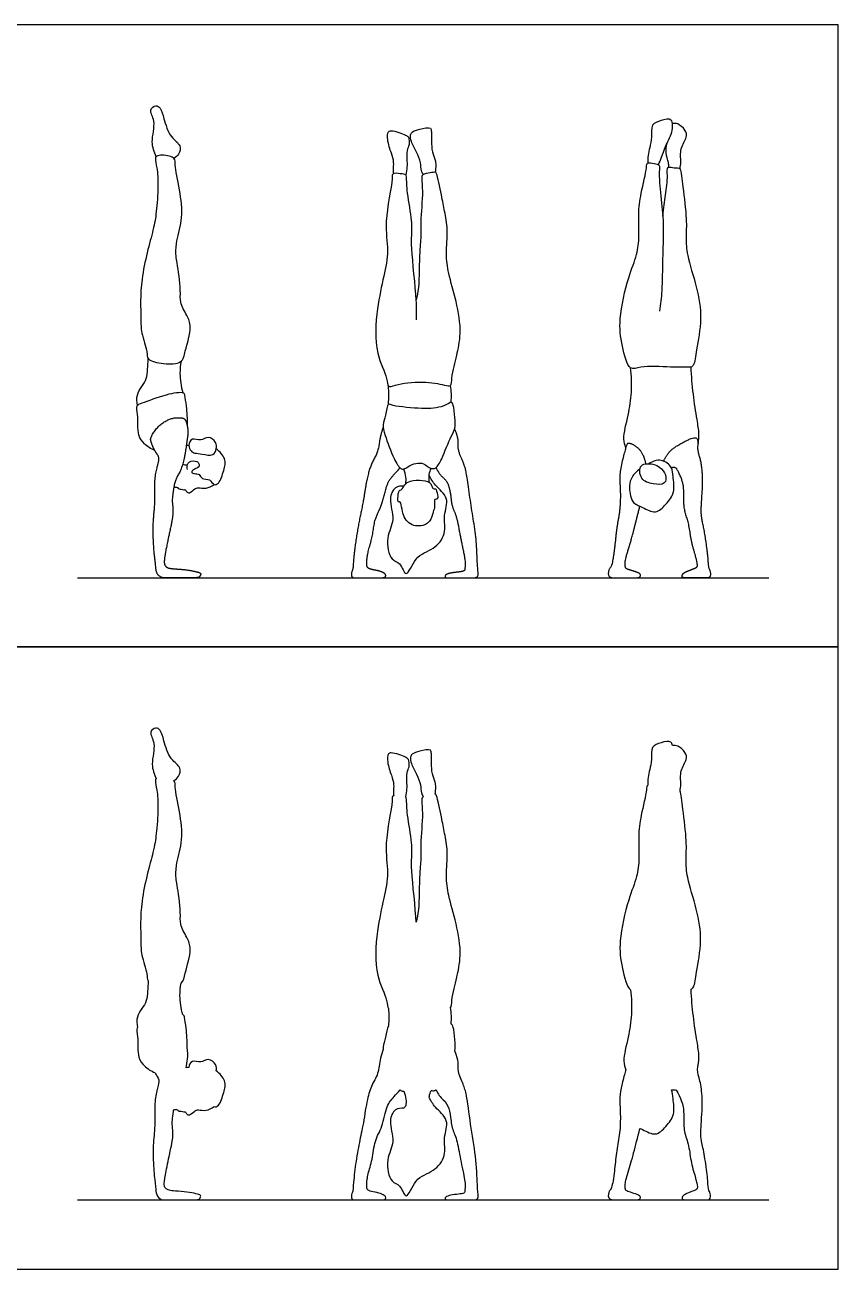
# Model space of a CAD drawing. Header units: millimetres. Extents: x 0.3 to 34.9, y 0.2 to 32.
# Drawn here: x 4.02 to 7.6, y 8.16 to 13.65 of the extents above; entities that cross this region are included whole.
import ezdxf

# ---------------------------------------------------------------- set-up
doc = ezdxf.new("R2010")
doc.units = ezdxf.units.MM
for name, color, linetype, true_color in [('AG-DIAGRAM', 7, 'Continuous', 0xfecc66), ('AG-OUTLINE', 7, 'Continuous', 0x8000ff), ('AG-PEOPLE', 7, 'Continuous', 0x66ccff), ('X-VPRT', 6, 'Continuous', 0xff00ff)]:
    doc.layers.add(name, color=color, linetype=linetype, true_color=true_color)

msp = doc.modelspace()

# ---------------------------------------------------------------- linework, layer by layer
at = {"layer": 'AG-DIAGRAM'}
for points in [[(4.2499, 11.2117), (7.2979, 11.2117)], [(4.2499, 8.4685), (7.2979, 8.4685)]]:
    msp.add_lwpolyline(points, dxfattribs=at)
at = {"layer": 'AG-OUTLINE'}
for points, knots in [([(4.6747, 8.8671), (4.6741, 8.8643), (4.6736, 8.8614), (4.6684, 8.8298), (4.6669, 8.8089), (4.6702, 8.7826), (4.6709, 8.7691), (4.6703, 8.7415), (4.6665, 8.7181), (4.6521, 8.652), (4.6459, 8.6226), (4.6358, 8.5709), (4.6331, 8.5531), (4.6323, 8.5335), (4.6334, 8.5268), (4.6387, 8.5192), (4.6421, 8.5162), (4.6505, 8.5119), (4.6569, 8.5104), (4.6744, 8.5086), (4.6881, 8.5075), (4.7253, 8.5048), (4.7413, 8.5027), (4.7679, 8.4971), (4.778, 8.4946), (4.7918, 8.4905), (4.7944, 8.4869), (4.791, 8.4766), (4.7884, 8.4731), (4.7812, 8.4694), (4.7647, 8.4685), (4.706, 8.4685), (4.6849, 8.4685), (4.6592, 8.4685), (4.6469, 8.4685), (4.6231, 8.4685), (4.6139, 8.4722), (4.6006, 8.4869), (4.5968, 8.4962), (4.5952, 8.5185), (4.5934, 8.5353), (4.5878, 8.5804), (4.5857, 8.6094), (4.583, 8.6805), (4.5837, 8.7131), (4.5893, 8.7722), (4.5908, 8.7932), (4.5913, 8.8179), (4.5912, 8.8376), (4.5904, 8.8917), (4.5924, 8.9152), (4.6009, 8.9551), (4.6045, 8.9707), (4.6106, 8.9932), (4.6088, 9.0034), (4.5981, 9.018), (4.5944, 9.0238), (4.5909, 9.0302), (4.5742, 9.0367), (4.5436, 9.0587), (4.5127, 9.0961), (4.5189, 9.1864), (4.5087, 9.2209), (4.5139, 9.2286), (4.5147, 9.2295), (4.5112, 9.2442), (4.5097, 9.2762), (4.5334, 9.3125), (4.5569, 9.3463), (4.5581, 9.389), (4.5615, 9.4193), (4.5621, 9.4347), (4.5561, 9.4421), (4.5601, 9.4679), (4.5288, 9.5516), (4.5306, 9.616), (4.5225, 9.7882), (4.585, 9.9998), (4.5982, 10.0798), (4.6071, 10.1953), (4.6024, 10.2716), (4.591, 10.3132), (4.595, 10.3235), (4.5966, 10.3254), (4.5882, 10.3463), (4.5703, 10.3899), (4.5994, 10.4832), (4.5617, 10.529), (4.5955, 10.5559), (4.6198, 10.5382), (4.63, 10.4938), (4.6559, 10.41), (4.7092, 10.379), (4.699, 10.3349), (4.6831, 10.3226), (4.6745, 10.3181), (4.6764, 10.3161), (4.6819, 10.3068), (4.678, 10.2755), (4.7069, 10.1597), (4.7146, 10.0461), (4.6828, 9.9475), (4.6833, 9.8855), (4.6895, 9.8568), (4.7023, 9.7719), (4.7034, 9.7374), (4.7041, 9.7142), (4.6987, 9.6859), (4.7332, 9.6242), (4.7566, 9.5757), (4.7246, 9.4726), (4.7175, 9.4336), (4.707, 9.4243), (4.7036, 9.4062), (4.699, 9.3694), (4.7064, 9.3124), (4.7146, 9.2852), (4.7151, 9.2851), (4.7204, 9.2828), (4.7224, 9.271), (4.7308, 9.2228), (4.7337, 9.1695), (4.7334, 9.1412), (4.7372, 9.1236), (4.7378, 9.1064), (4.7333, 9.0767), (4.7315, 9.0639), (4.7296, 9.051), (4.7334, 9.0517), (4.7373, 9.0523), (4.7412, 9.0529), (4.7416, 9.0638), (4.7533, 9.0897), (4.7949, 9.0685), (4.8256, 9.0981), (4.8644, 9.0669), (4.8634, 9.0473), (4.8613, 9.0375), (4.8774, 9.0258), (4.9085, 8.9908), (4.8952, 8.9438), (4.8775, 8.885), (4.8579, 8.8772), (4.8521, 8.8803), (4.852, 8.8803), (4.8418, 8.8725), (4.8184, 8.8597), (4.7831, 8.8672), (4.7665, 8.863), (4.7444, 8.8399), (4.7308, 8.8466), (4.725, 8.86), (4.7183, 8.8547), (4.7075, 8.862), (4.6968, 8.8583), (4.6914, 8.8689), (4.6797, 8.8686), (4.6747, 8.8671)], [-4.289882, -4.289882, -4.289882, -4.289882, -4.276406, -4.276406, -4.146818, -4.146818, -4.01723, -4.01723, -3.887642, -3.887642, -3.758054, -3.758054, -3.628466, -3.628466, -3.498878, -3.498878, -3.36929, -3.36929, -3.239702, -3.239702, -3.110114, -3.110114, -2.980526, -2.980526, -2.850937, -2.850937, -2.721349, -2.721349, -2.591761, -2.591761, -2.462173, -2.462173, -2.332585, -2.332585, -2.202997, -2.202997, -2.073409, -2.073409, -1.943821, -1.943821, -1.814233, -1.814233, -1.684645, -1.684645, -1.555057, -1.555057, -1.425469, -1.425469, -1.295881, -1.295881, -1.166293, -1.166293, -1.036705, -1.036705, -0.907116, -0.907116, -0.831993, -0.831993, -0.831993, -0.459115, -0.112849, 0.36863, 0.681845, 0.725514, 0.725514, 0.725514, 1.06708, 1.398065, 1.718994, 2.046094, 2.391331, 2.391331, 2.391331, 2.669177, 3.139278, 3.550662, 4.216343, 4.970912, 5.436119, 5.97319, 6.429139, 6.760853, 6.860504, 6.860504, 6.860504, 7.277761, 7.770384, 8.159044, 8.433529, 8.671698, 9.052796, 9.530023, 9.904869, 10.209306, 10.481785, 10.481785, 10.481785, 10.573005, 10.860616, 11.411219, 11.967227, 12.482434, 12.86295, 13.148104, 13.702193, 13.702193, 13.702193, 14.072521, 14.478085, 14.850954, 15.376991, 15.714745, 15.714745, 15.714745, 16.092013, 16.560139, 16.560139, 16.560139, 16.579621, 16.764315, 17.113961, 17.581377, 17.581377, 17.581377, 17.710965, 17.710965, 17.809154, 17.809154, 17.809154, 17.886291, 17.886291, 17.886291, 18.167069, 18.475279, 18.776248, 19.093361, 19.36265, 19.36265, 19.36265, 19.685183, 20.051973, 20.445175, 20.671765, 20.675767, 20.675767, 20.675767, 20.991728, 21.286236, 21.496756, 21.768888, 21.947185, 22.121738, 22.241355, 22.416427, 22.573705, 22.72974, 22.930936, 22.930936, 22.930936, 22.930936]), ([(6.9854, 9.0632), (6.9853, 9.0607), (6.985, 9.058), (6.9822, 9.0413), (6.984, 9.0253), (6.9958, 8.9891), (6.9999, 8.9658), (7.0047, 8.909), (7.0044, 8.8734), (6.9981, 8.7877), (6.9971, 8.7605), (6.9993, 8.7375), (7.0022, 8.7205), (7.0118, 8.6757), (7.0165, 8.648), (7.0256, 8.5823), (7.0283, 8.5572), (7.03, 8.5227), (7.032, 8.5113), (7.0385, 8.5002), (7.0401, 8.4926), (7.0401, 8.4733), (7.035, 8.4685), (7.0146, 8.4685), (6.9995, 8.4685), (6.9591, 8.4685), (6.9435, 8.4685), (6.9212, 8.4685), (6.9154, 8.4706), (6.9144, 8.4788), (6.916, 8.4829), (6.9232, 8.4908), (6.9313, 8.4953), (6.9567, 8.5054), (6.9661, 8.5092), (6.9779, 8.5141), (6.9813, 8.517), (6.9831, 8.5235), (6.9824, 8.5309), (6.9776, 8.554), (6.9728, 8.5718), (6.9583, 8.6202), (6.9531, 8.6448), (6.9467, 8.6952), (6.9415, 8.7183), (6.9271, 8.7602), (6.9233, 8.7812), (6.9227, 8.823), (6.9223, 8.8419), (6.9216, 8.8755), (6.9169, 8.8945), (6.8991, 8.9369), (6.8926, 8.949), (6.8846, 8.9551), (6.8777, 8.9557), (6.8679, 8.9538), (6.8743, 8.942), (6.8734, 8.9146), (6.8868, 8.8436), (6.8449, 8.794), (6.7993, 8.7453), (6.7552, 8.773), (6.7329, 8.7825), (6.7292, 8.7841), (6.7185, 8.7432), (6.7093, 8.7074), (6.6939, 8.6462), (6.6858, 8.6175), (6.6688, 8.564), (6.6644, 8.5452), (6.6639, 8.5234), (6.6647, 8.5162), (6.668, 8.5095), (6.673, 8.5066), (6.6895, 8.5018), (6.6992, 8.4988), (6.7213, 8.4913), (6.7279, 8.4879), (6.7325, 8.4817), (6.7324, 8.4782), (6.7276, 8.4704), (6.7208, 8.4685), (6.6982, 8.4685), (6.6853, 8.4685), (6.656, 8.4685), (6.6389, 8.4685), (6.5995, 8.4685), (6.5897, 8.4744), (6.5897, 8.498), (6.5924, 8.5067), (6.6035, 8.518), (6.6083, 8.5351), (6.6164, 8.5922), (6.6197, 8.6197), (6.6248, 8.6727), (6.6285, 8.699), (6.6386, 8.751), (6.6416, 8.7779), (6.6435, 8.833), (6.6429, 8.8607), (6.6386, 8.9164), (6.6425, 8.95), (6.6585, 9.0131), (6.6632, 9.0308), (6.6667, 9.0424), (6.6626, 9.0551), (6.6516, 9.0823), (6.68, 9.19), (6.6945, 9.2851), (6.6925, 9.3594), (6.6883, 9.3954), (6.6714, 9.407), (6.6471, 9.5005), (6.6339, 9.6091), (6.6753, 9.7916), (6.7176, 9.8914), (6.7278, 9.9754), (6.721, 10.0743), (6.7318, 10.1605), (6.7605, 10.2725), (6.7589, 10.2956), (6.7639, 10.2982), (6.7642, 10.2983), (6.7637, 10.3092), (6.7643, 10.3316), (6.7725, 10.3676), (6.7838, 10.4101), (6.775, 10.4707), (6.8213, 10.4847), (6.8646, 10.4967), (6.8719, 10.4785), (6.8729, 10.4719), (6.8805, 10.4727), (6.8971, 10.4741), (6.9315, 10.4439), (6.9394, 10.4095), (6.9034, 10.3624), (6.9115, 10.3027), (6.9074, 10.282), (6.9062, 10.2717), (6.9063, 10.2716), (6.9107, 10.2618), (6.9191, 10.1833), (6.9367, 10.0543), (6.9317, 9.9674), (6.935, 9.8878), (6.9826, 9.7492), (7.0051, 9.6137), (6.9785, 9.4815), (6.9703, 9.4071), (6.9585, 9.4006), (6.9546, 9.3975), (6.9567, 9.3579), (6.963, 9.2809), (6.98, 9.1696), (6.9916, 9.1055), (6.9878, 9.0766), (6.9854, 9.0632)], [0.501463, 0.501463, 0.501463, 0.501463, 0.529206, 0.529206, 0.661507, 0.661507, 0.793809, 0.793809, 0.92611, 0.92611, 1.058411, 1.058411, 1.190713, 1.190713, 1.323014, 1.323014, 1.455316, 1.455316, 1.587617, 1.587617, 1.719918, 1.719918, 1.85222, 1.85222, 1.984521, 1.984521, 2.116823, 2.116823, 2.249124, 2.249124, 2.381426, 2.381426, 2.513727, 2.513727, 2.646028, 2.646028, 2.77833, 2.77833, 2.910631, 2.910631, 3.042933, 3.042933, 3.175234, 3.175234, 3.307536, 3.307536, 3.439837, 3.439837, 3.572138, 3.572138, 3.70444, 3.70444, 3.836741, 3.836741, 3.969043, 3.969043, 3.969043, 4.287427, 4.709033, 5.119048, 5.505752, 5.901884, 5.985405, 5.985405, 5.985405, 6.128682, 6.128682, 6.271959, 6.271959, 6.415235, 6.415235, 6.558512, 6.558512, 6.701789, 6.701789, 6.845066, 6.845066, 6.988343, 6.988343, 7.13162, 7.13162, 7.274896, 7.274896, 7.418173, 7.418173, 7.56145, 7.56145, 7.704727, 7.704727, 7.848004, 7.848004, 7.99128, 7.99128, 8.134557, 8.134557, 8.277834, 8.277834, 8.421111, 8.421111, 8.564388, 8.564388, 8.707665, 8.707665, 8.79422, 8.79422, 8.79422, 9.118474, 9.646173, 10.163212, 10.697592, 10.697592, 10.697592, 11.21361, 11.779654, 12.472941, 13.009434, 13.47262, 13.974045, 14.471518, 15.020178, 15.256203, 15.266872, 15.266872, 15.266872, 15.561103, 15.869095, 16.215789, 16.587573, 16.924077, 17.261149, 17.402891, 17.402891, 17.402891, 17.648374, 17.981211, 18.268789, 18.650669, 19.04061, 19.326157, 19.326157, 19.326157, 19.331592, 19.790617, 20.398452, 20.870451, 21.320869, 21.936255, 22.545752, 23.14866, 23.569043, 23.767104, 23.767104, 23.767104, 24.326587, 24.871567, 25.280008, 25.607354, 25.607354, 25.607354, 25.607354]), ([(5.9128, 9.1264), (5.9222, 9.1023), (5.9271, 9.0858), (5.928, 9.0678), (5.9282, 9.0576), (5.9282, 9.0348), (5.9325, 9.0194), (5.9496, 8.9806), (5.9558, 8.9641), (5.9635, 8.9367), (5.9687, 8.9057), (5.9821, 8.8088), (5.9892, 8.761), (6.0047, 8.6664), (6.0093, 8.6212), (6.0125, 8.5351), (6.0141, 8.5078), (6.0171, 8.4843), (6.016, 8.4768), (6.0088, 8.4701), (5.9989, 8.4685), (5.9667, 8.4685), (5.9479, 8.4685), (5.9053, 8.4685), (5.8905, 8.4685), (5.8742, 8.4685), (5.8701, 8.4707), (5.8701, 8.4796), (5.874, 8.4832), (5.8898, 8.4887), (5.8999, 8.4907), (5.9245, 8.4936), (5.9348, 8.4949), (5.9511, 8.4974), (5.9557, 8.5001), (5.9578, 8.5086), (5.9585, 8.5173), (5.9589, 8.5436), (5.9555, 8.5664), (5.9413, 8.6315), (5.9351, 8.6628), (5.9245, 8.7232), (5.9182, 8.7461), (5.9037, 8.7771), (5.899, 8.7955), (5.8946, 8.838), (5.8912, 8.8563), (5.8823, 8.887), (5.8739, 8.9001), (5.8494, 8.9215), (5.839, 8.9361), (5.8304, 8.9544), (5.8302, 8.9542), (5.8256, 8.9506), (5.8193, 8.9493), (5.8115, 8.9509), (5.809, 8.9517), (5.8051, 8.9432), (5.8019, 8.9336), (5.8006, 8.922), (5.8005, 8.9204), (5.8005, 8.9204), (5.809, 8.9057), (5.8229, 8.8752), (5.894, 8.8218), (5.8595, 8.7426), (5.8787, 8.6628), (5.8207, 8.5894), (5.7365, 8.5705), (5.7002, 8.4531), (5.6738, 8.5416), (5.6269, 8.5414), (5.6057, 8.6511), (5.654, 8.7226), (5.6182, 8.8143), (5.6469, 8.8717), (5.6767, 8.8739), (5.6892, 8.8729), (5.6906, 8.8751), (5.6931, 8.879), (5.6958, 8.8822), (5.697, 8.8835), (5.6985, 8.8931), (5.6995, 8.9126), (5.6933, 8.9371), (5.6882, 8.9485), (5.6841, 8.9474), (5.6787, 8.9481), (5.673, 8.9526), (5.6718, 8.9537), (5.6519, 8.9321), (5.6375, 8.9155), (5.6194, 8.8924), (5.6111, 8.8706), (5.5963, 8.8064), (5.5873, 8.7802), (5.5662, 8.7398), (5.559, 8.7158), (5.5513, 8.6603), (5.5461, 8.6355), (5.5331, 8.5919), (5.529, 8.5739), (5.5255, 8.5459), (5.5247, 8.5347), (5.5253, 8.5182), (5.5286, 8.5126), (5.5408, 8.5068), (5.5498, 8.5045), (5.5733, 8.5007), (5.5834, 8.4979), (5.6002, 8.4905), (5.6053, 8.487), (5.6089, 8.4802), (5.6092, 8.4769), (5.6065, 8.4702), (5.5957, 8.4685), (5.5554, 8.4685), (5.5358, 8.4685), (5.4977, 8.4685), (5.4837, 8.4685), (5.466, 8.4685), (5.4605, 8.4711), (5.4565, 8.4816), (5.4569, 8.4885), (5.463, 8.5054), (5.4645, 8.5115), (5.4646, 8.5191), (5.4661, 8.5365), (5.4721, 8.5982), (5.4763, 8.6303), (5.4874, 8.6969), (5.4931, 8.7268), (5.5049, 8.7793), (5.5108, 8.8115), (5.5225, 8.8876), (5.5286, 8.9171), (5.541, 8.9591), (5.5494, 8.9789), (5.5707, 9.0163), (5.5772, 9.0368), (5.5823, 9.0816), (5.5882, 9.1062), (5.5974, 9.1333), (5.5971, 9.1368), (5.5969, 9.1532), (5.6097, 9.1818), (5.6145, 9.2312), (5.6205, 9.2345), (5.6211, 9.2347), (5.6217, 9.2481), (5.6222, 9.2751), (5.6218, 9.3007), (5.6214, 9.3135), (5.6159, 9.3177), (5.6171, 9.3578), (5.5566, 9.4609), (5.5677, 9.656), (5.6002, 9.7954), (5.6243, 9.915), (5.598, 10.0338), (5.6415, 10.2208), (5.6365, 10.2485), (5.643, 10.2513), (5.6439, 10.2515), (5.6433, 10.2576), (5.6417, 10.27), (5.6462, 10.3026), (5.6338, 10.3417), (5.6144, 10.3962), (5.6171, 10.4377), (5.6338, 10.4411), (5.6668, 10.4342), (5.6958, 10.4206), (5.7117, 10.4136), (5.7146, 10.3762), (5.6986, 10.3549), (5.7025, 10.3036), (5.7032, 10.282), (5.6999, 10.2573), (5.697, 10.2458), (5.6994, 10.2439), (5.7008, 10.2332), (5.7024, 10.1602), (5.7266, 10.0466), (5.723, 9.9773), (5.7207, 9.9194), (5.7396, 9.7553), (5.7433, 9.6938), (5.7471, 9.7122), (5.7566, 9.7477), (5.7556, 9.9068), (5.766, 9.9808), (5.76, 10.0384), (5.7745, 10.171), (5.7664, 10.2249), (5.7675, 10.2422), (5.7732, 10.2463), (5.7738, 10.2467), (5.7708, 10.2524), (5.7644, 10.2645), (5.7641, 10.3006), (5.7454, 10.3457), (5.7209, 10.3902), (5.7157, 10.4202), (5.7249, 10.437), (5.7578, 10.448), (5.8106, 10.4585), (5.8093, 10.433), (5.8115, 10.3943), (5.8109, 10.3477), (5.8282, 10.3116), (5.8298, 10.2891), (5.8288, 10.2677), (5.8267, 10.2574), (5.8271, 10.2574), (5.8303, 10.2569), (5.8349, 10.249), (5.8556, 10.1518), (5.8677, 10.0864), (5.8849, 10.0031), (5.8727, 9.8968), (5.8845, 9.8095), (5.9216, 9.6864), (5.9453, 9.551), (5.922, 9.4518), (5.9107, 9.4025), (5.8982, 9.3517), (5.8997, 9.3214), (5.8943, 9.3169), (5.8941, 9.3168), (5.8963, 9.3048), (5.8989, 9.2806), (5.8982, 9.256), (5.897, 9.2437), (5.8978, 9.244), (5.9017, 9.2441), (5.9111, 9.2168), (5.9141, 9.1622), (5.9156, 9.1373), (5.913, 9.127), (5.9128, 9.1264)], [-3.826188, -3.826188, -3.826188, -3.826188, -3.673141, -3.673141, -3.520093, -3.520093, -3.367046, -3.367046, -3.213998, -3.213998, -3.060951, -3.060951, -2.907903, -2.907903, -2.754856, -2.754856, -2.601808, -2.601808, -2.448761, -2.448761, -2.295713, -2.295713, -2.142665, -2.142665, -1.989618, -1.989618, -1.83657, -1.83657, -1.683523, -1.683523, -1.530475, -1.530475, -1.377428, -1.377428, -1.22438, -1.22438, -1.071333, -1.071333, -0.918285, -0.918285, -0.765238, -0.765238, -0.61219, -0.61219, -0.459143, -0.459143, -0.306095, -0.306095, -0.153048, -0.153048, 0, 0, 0, 0.010264, 0.206496, 0.294168, 0.294168, 0.294168, 0.57021, 0.611235, 0.61164, 0.61164, 0.61164, 0.984867, 1.4414, 1.894297, 2.357602, 2.82969, 3.322929, 3.781824, 4.158445, 4.488305, 4.993611, 5.476506, 5.974226, 6.358449, 6.679517, 6.679517, 6.679517, 6.747766, 6.800046, 6.800046, 6.800046, 7.081149, 7.400422, 7.400422, 7.400422, 7.585065, 7.633765, 7.633765, 7.633765, 7.782105, 7.782105, 7.930445, 7.930445, 8.078785, 8.078785, 8.227126, 8.227126, 8.375466, 8.375466, 8.523806, 8.523806, 8.672146, 8.672146, 8.820486, 8.820486, 8.968826, 8.968826, 9.117166, 9.117166, 9.265506, 9.265506, 9.413847, 9.413847, 9.562187, 9.562187, 9.710527, 9.710527, 9.858867, 9.858867, 10.007207, 10.007207, 10.155547, 10.155547, 10.303887, 10.303887, 10.452228, 10.452228, 10.600568, 10.600568, 10.748908, 10.748908, 10.897248, 10.897248, 11.045588, 11.045588, 11.193928, 11.193928, 11.342268, 11.342268, 11.490609, 11.490609, 11.490609, 11.581315, 11.927755, 12.293004, 12.332082, 12.332082, 12.332082, 12.664229, 12.98847, 12.98847, 12.98847, 13.301585, 13.869692, 14.599129, 15.233354, 15.790203, 16.385819, 17.102799, 17.355704, 17.391222, 17.391222, 17.391222, 17.614239, 17.905772, 18.24297, 18.650324, 18.963056, 19.148342, 19.45336, 19.752021, 19.957265, 20.253587, 20.529068, 20.891656, 21.145615, 21.457727, 21.457727, 21.457727, 21.619968, 22.059759, 22.639209, 23.058969, 23.466029, 24.251694, 24.251694, 24.251694, 24.644688, 25.299081, 25.75261, 26.149744, 26.755124, 27.143779, 27.365629, 27.390059, 27.390059, 27.390059, 27.619531, 27.926002, 28.295788, 28.673041, 28.949984, 29.156502, 29.471743, 29.826294, 30.039782, 30.370212, 30.732455, 31.055751, 31.303188, 31.596419, 31.596419, 31.596419, 31.618112, 31.769661, 32.278662, 32.729875, 33.203398, 33.740034, 34.230476, 34.822091, 35.442163, 35.959941, 36.33089, 36.71468, 37.008529, 37.016545, 37.016545, 37.016545, 37.332167, 37.649437, 37.649437, 37.649437, 37.706235, 37.969099, 38.369327, 38.67233, 38.690317, 38.690317, 38.690317, 38.690317])]:
    msp.add_open_spline(points, degree=3, knots=knots, dxfattribs=at)
at = {"layer": 'AG-PEOPLE'}
for points, knots in [([(4.5966, 13.0686), (4.5882, 13.0895), (4.5703, 13.1331), (4.5994, 13.2264), (4.5617, 13.2722), (4.5955, 13.2991), (4.6198, 13.2814), (4.63, 13.237), (4.6559, 13.1532), (4.7092, 13.1222), (4.699, 13.0781), (4.6831, 13.0658), (4.6745, 13.0613)], [0, 0, 0, 0, 0.417257, 0.909879, 1.29854, 1.573024, 1.811194, 2.192291, 2.669519, 3.044364, 3.348801, 3.621281, 3.621281, 3.621281, 3.621281]), ([(6.8105, 13.0335), (6.8154, 13.0445), (6.8258, 13.0671), (6.8404, 13.1165), (6.8736, 13.1714), (6.8768, 13.2432), (6.8213, 13.2279), (6.775, 13.2139), (6.7838, 13.1533), (6.7725, 13.1108), (6.7643, 13.0748), (6.7637, 13.0524), (6.7642, 13.0415)], [0, 0, 0, 0, 0.308465, 0.672113, 1.098041, 1.470275, 1.807347, 2.143851, 2.515635, 2.862329, 3.170321, 3.464552, 3.464552, 3.464552, 3.464552]), ([(5.6439, 12.9947), (5.6433, 13.0008), (5.6417, 13.0132), (5.6462, 13.0458), (5.6338, 13.0849), (5.6144, 13.1394), (5.6171, 13.1809), (5.6338, 13.1843), (5.6668, 13.1774), (5.6958, 13.1638), (5.7117, 13.1568), (5.7146, 13.1194), (5.6986, 13.0981), (5.7025, 13.0468), (5.7032, 13.0252), (5.6999, 13.0005), (5.697, 12.989)], [0, 0, 0, 0, 0.223016, 0.51455, 0.851748, 1.259102, 1.571834, 1.75712, 2.062138, 2.360799, 2.566042, 2.862365, 3.137846, 3.500434, 3.754392, 4.066505, 4.066505, 4.066505, 4.066505]), ([(5.7738, 12.9899), (5.7708, 12.9956), (5.7644, 13.0077), (5.7641, 13.0438), (5.7454, 13.0889), (5.7209, 13.1334), (5.7157, 13.1634), (5.7249, 13.1802), (5.7578, 13.1912), (5.8106, 13.2017), (5.8093, 13.1762), (5.8115, 13.1375), (5.8109, 13.0909), (5.8282, 13.0548), (5.8298, 13.0323), (5.8288, 13.0109), (5.8267, 13.0006)], [0, 0, 0, 0, 0.229472, 0.535942, 0.905728, 1.282982, 1.559924, 1.766443, 2.081684, 2.436234, 2.649723, 2.980153, 3.342396, 3.665691, 3.913128, 4.206359, 4.206359, 4.206359, 4.206359]), ([(6.9062, 13.0149), (6.9074, 13.0252), (6.9115, 13.0459), (6.9034, 13.1056), (6.9394, 13.1527), (6.9315, 13.1871), (6.8971, 13.2173), (6.8805, 13.2159), (6.8729, 13.2151)], [0, 0, 0, 0, 0.285547, 0.675489, 1.057369, 1.344947, 1.677783, 1.923266, 1.923266, 1.923266, 1.923266]), ([(6.8562, 13.0229), (6.856, 13.0295), (6.8563, 13.0429), (6.8415, 13.0872), (6.8449, 13.1123), (6.8472, 13.125)], [0, 0, 0, 0, 0.2272252, 0.5700148, 0.889404, 0.889404, 0.889404, 0.889404]), ([(4.7034, 12.4806), (4.7041, 12.4574), (4.6987, 12.4291), (4.7332, 12.3674), (4.7566, 12.3189), (4.724, 12.2136), (4.7137, 12.1551), (4.6307, 12.1533), (4.5535, 12.1702), (4.5603, 12.2104), (4.5288, 12.2948), (4.5306, 12.3592), (4.5225, 12.5314), (4.585, 12.743), (4.5982, 12.823), (4.6071, 12.9385), (4.6024, 13.0148), (4.5897, 13.0612), (4.6027, 13.078), (4.662, 13.0744), (4.6826, 13.0553), (4.678, 13.0187), (4.7069, 12.9029), (4.7146, 12.7893), (4.6828, 12.6907), (4.6833, 12.6287), (4.6895, 12.6), (4.7023, 12.5151), (4.7034, 12.4806)], [0, 0, 0, 0, 0.370327, 0.775892, 1.14876, 1.674798, 2.038578, 2.478627, 2.903494, 3.190507, 3.660608, 4.071992, 4.737672, 5.492241, 5.957448, 6.494519, 6.950469, 7.282183, 7.483543, 7.863519, 8.112639, 8.40025, 8.950853, 9.506861, 10.022068, 10.402584, 10.687739, 11.241827, 11.241827, 11.241827, 11.241827]), ([(6.83, 12.806), (6.8337, 12.8437), (6.8412, 12.8979), (6.854, 12.9801), (6.8458, 13.0276), (6.8729, 13.0198), (6.901, 13.0201), (6.9097, 13.0146), (6.9191, 12.9265), (6.9367, 12.7975), (6.9317, 12.7106), (6.935, 12.631), (6.9826, 12.4924), (7.0051, 12.3569), (6.9785, 12.2247), (6.9703, 12.1503), (6.9585, 12.1438), (6.9546, 12.1407), (6.9245, 12.1409), (6.8679, 12.1388), (6.7363, 12.1494), (6.6792, 12.1204), (6.6471, 12.2437), (6.6339, 12.3523), (6.6753, 12.5348), (6.7176, 12.6346), (6.7278, 12.7186), (6.721, 12.8175), (6.7318, 12.9037), (6.7605, 13.0157), (6.7583, 13.0464), (6.7922, 13.0394), (6.8191, 13.033), (6.813, 13.0069), (6.8159, 12.9383), (6.8299, 12.8192), (6.8336, 12.7451), (6.8284, 12.617), (6.8274, 12.4803), (6.8203, 12.4187), (6.816, 12.3884)], [-6.328077, -6.328077, -6.328077, -6.328077, -5.857116, -5.379066, -5.074452, -4.844616, -4.571646, -4.435512, -3.976487, -3.368652, -2.896653, -2.446235, -1.830849, -1.221352, -0.618444, -0.198061, 0, 0, 0, 0.487068, 1.072807, 1.418166, 1.934184, 2.500227, 3.193515, 3.730008, 4.193194, 4.694618, 5.192092, 5.740752, 5.976777, 6.250303, 6.502655, 6.729598, 7.156659, 7.719721, 8.166848, 8.743519, 9.348025, 9.839002, 9.839002, 9.839002, 9.839002]), ([(5.7441, 12.349), (5.7445, 12.3783), (5.7473, 12.4311), (5.7207, 12.6626), (5.723, 12.7205), (5.7266, 12.7898), (5.7024, 12.9034), (5.7008, 12.9768), (5.6988, 12.9917), (5.673, 12.9936), (5.6353, 12.9988), (5.6415, 12.964), (5.598, 12.777), (5.6243, 12.6582), (5.6002, 12.5386), (5.5677, 12.3992), (5.5566, 12.2041), (5.6171, 12.101), (5.6154, 12.0478), (5.6568, 12.067), (5.7712, 12.0816), (5.8619, 12.0645), (5.9003, 12.053), (5.8982, 12.0949), (5.9107, 12.1457), (5.922, 12.195), (5.9453, 12.2942), (5.9216, 12.4296), (5.8845, 12.5527), (5.8727, 12.64), (5.8849, 12.7463), (5.8677, 12.8296), (5.8556, 12.895), (5.8349, 12.9922), (5.8288, 13.0028), (5.8045, 12.9963), (5.7681, 12.9931), (5.7664, 12.9681), (5.7745, 12.9142), (5.76, 12.7816), (5.766, 12.724), (5.7556, 12.65), (5.7566, 12.4909), (5.7471, 12.4554), (5.7433, 12.437)], [0, 0, 0, 0, 0.490289, 1.275955, 1.683014, 2.102775, 2.682224, 3.122015, 3.290319, 3.547928, 3.840755, 4.09366, 4.81064, 5.406256, 5.963105, 6.59733, 7.326767, 7.894874, 8.20799, 8.496204, 9.069753, 9.58605, 9.857414, 10.151262, 10.535052, 10.906001, 11.42378, 12.043852, 12.635467, 13.125908, 13.662545, 14.136068, 14.587281, 15.096282, 15.247831, 15.499504, 15.80391, 16.02576, 16.414415, 17.019795, 17.416929, 17.870458, 18.52485, 18.917845, 18.917845, 18.917845, 18.917845]), ([(4.5147, 11.9727), (4.5112, 11.9874), (4.5097, 12.0194), (4.5334, 12.0557), (4.5569, 12.0895), (4.5581, 12.1322), (4.5615, 12.1625), (4.5621, 12.1779)], [0, 0, 0, 0, 0.341566, 0.672552, 0.99348, 1.32058, 1.665817, 1.665817, 1.665817, 1.665817]), ([(4.707, 12.1675), (4.7036, 12.1494), (4.699, 12.1126), (4.7064, 12.0556), (4.7146, 12.0284)], [0, 0, 0, 0, 0.3772682, 0.8453946, 0.8453946, 0.8453946, 0.8453946]), ([(6.6667, 11.7856), (6.6626, 11.7983), (6.6516, 11.8255), (6.68, 11.9332), (6.6945, 12.0283), (6.6925, 12.1026), (6.6883, 12.1386)], [0, 0, 0, 0, 0.324254, 0.851953, 1.368992, 1.903372, 1.903372, 1.903372, 1.903372]), ([(6.9854, 11.8064), (6.9878, 11.8198), (6.9916, 11.8487), (6.98, 11.9128), (6.963, 12.0241), (6.9567, 12.1011), (6.9546, 12.1407)], [0, 0, 0, 0, 0.327346, 0.735787, 1.280768, 1.84025, 1.84025, 1.84025, 1.84025]), ([(4.5909, 11.7734), (4.5742, 11.7799), (4.5436, 11.8019), (4.5127, 11.8393), (4.5189, 11.9296), (4.506, 11.9731), (4.5404, 11.9839), (4.6358, 12.0223), (4.7189, 12.035), (4.7224, 12.0142), (4.7308, 11.966), (4.7337, 11.9127), (4.7334, 11.8844)], [0, 0, 0, 0, 0.372878, 0.719144, 1.200622, 1.513837, 1.77577, 2.312865, 2.752001, 2.936695, 3.286341, 3.753757, 3.753757, 3.753757, 3.753757]), ([(5.6211, 11.9779), (5.6217, 11.9913), (5.6222, 12.0183), (5.6218, 12.0439), (5.6214, 12.0567)], [0, 0, 0, 0, 0.3321471, 0.6563874, 0.6563874, 0.6563874, 0.6563874]), ([(5.897, 11.9869), (5.8982, 11.9992), (5.8989, 12.0238), (5.8963, 12.048), (5.8941, 12.06)], [0, 0, 0, 0, 0.31727, 0.6328922, 0.6328922, 0.6328922, 0.6328922]), ([(5.7062, 11.7019), (5.6992, 11.6977), (5.6898, 11.69), (5.6713, 11.6919), (5.6414, 11.74), (5.6056, 11.8382), (5.5927, 11.8868), (5.6097, 11.925), (5.6155, 11.9844), (5.6358, 11.9694), (5.7567, 11.9563), (5.8475, 11.9591), (5.8918, 11.9834), (5.9007, 11.9901), (5.9111, 11.96), (5.9141, 11.9054), (5.9163, 11.8697), (5.8946, 11.8349), (5.8587, 11.7384), (5.8331, 11.6953), (5.8159, 11.6918), (5.7943, 11.6997), (5.7763, 11.7187), (5.7411, 11.7193), (5.7158, 11.7078), (5.7062, 11.7019)], [0, 0, 0, 0, 0.234279, 0.427293, 0.808115, 1.354598, 1.715171, 2.061611, 2.42686, 2.617902, 3.191327, 3.716685, 4.065735, 4.196355, 4.459219, 4.859448, 5.16245, 5.491917, 6.031525, 6.391662, 6.587894, 6.830509, 7.092799, 7.393865, 7.71865, 7.71865, 7.71865, 7.71865]), ([(4.7505, 11.7713), (4.745, 11.777), (4.7363, 11.7955), (4.7533, 11.8329), (4.7949, 11.8117), (4.8256, 11.8413), (4.8644, 11.8101), (4.8629, 11.7813), (4.8507, 11.7466), (4.7995, 11.7582), (4.7686, 11.7608), (4.7553, 11.7664), (4.7505, 11.7713)], [0, 0, 0, 0, 0.261203, 0.54198, 0.850191, 1.15116, 1.468272, 1.737562, 2.011242, 2.35659, 2.647244, 2.871756, 2.871756, 2.871756, 2.871756]), ([(4.7357, 11.6903), (4.7345, 11.6936), (4.7326, 11.7003), (4.7378, 11.729), (4.7785, 11.7279), (4.7849, 11.7157), (4.79, 11.6968), (4.7566, 11.69), (4.7516, 11.6748), (4.7667, 11.6698), (4.7891, 11.6724), (4.7967, 11.6428), (4.8356, 11.6512), (4.8495, 11.617), (4.8775, 11.6282), (4.8952, 11.687), (4.9085, 11.734), (4.8774, 11.769), (4.8613, 11.7807)], [0, 0, 0, 0, 0.164188, 0.410975, 0.704341, 0.88651, 1.077866, 1.354395, 1.522042, 1.703606, 1.931007, 2.173735, 2.460702, 2.732624, 2.959214, 3.352416, 3.719205, 4.041738, 4.041738, 4.041738, 4.041738]), ([(4.7138, 11.7133), (4.7168, 11.7121), (4.7233, 11.7102), (4.7315, 11.7105), (4.7354, 11.7113)], [0, 0, 0, 0, 0.1604567, 0.3365769, 0.3365769, 0.3365769, 0.3365769]), ([(5.697, 11.6267), (5.6985, 11.6363), (5.6995, 11.6558), (5.6933, 11.6803), (5.6882, 11.6917)], [0, 0, 0, 0, 0.2811033, 0.6003764, 0.6003764, 0.6003764, 0.6003764]), ([(5.8023, 11.6313), (5.7997, 11.6433), (5.7991, 11.6685), (5.8051, 11.6864), (5.809, 11.6949)], [0, 0, 0, 0, 0.3173024, 0.5933449, 0.5933449, 0.5933449, 0.5933449]), ([(6.7294, 11.6917), (6.7153, 11.6829), (6.6913, 11.6565), (6.6799, 11.6197), (6.6888, 11.5401), (6.7408, 11.5253), (6.7993, 11.4885), (6.8449, 11.5372), (6.8868, 11.5868), (6.8734, 11.6583), (6.8749, 11.6998), (6.8229, 11.7404), (6.7843, 11.7253), (6.7688, 11.7152)], [0, 0, 0, 0, 0.361331, 0.684414, 1.113657, 1.479373, 1.875505, 2.262209, 2.672224, 3.09383, 3.419446, 3.799557, 4.181454, 4.181454, 4.181454, 4.181454]), ([(6.8174, 11.6982), (6.8085, 11.7052), (6.7896, 11.7149), (6.7226, 11.7197), (6.7292, 11.64), (6.7849, 11.6259), (6.8438, 11.6197), (6.8471, 11.6692), (6.8271, 11.6905), (6.8174, 11.6982)], [0, 0, 0, 0, 0.297975, 0.66451, 1.044849, 1.425625, 1.785854, 2.093487, 2.420005, 2.420005, 2.420005, 2.420005]), ([(5.6892, 11.6161), (5.6767, 11.6171), (5.6469, 11.6149), (5.6182, 11.5575), (5.654, 11.4658), (5.6057, 11.3943), (5.6269, 11.2846), (5.6738, 11.2848), (5.7002, 11.1963), (5.7365, 11.3137), (5.8207, 11.3326), (5.8787, 11.406), (5.8595, 11.4858), (5.894, 11.565), (5.8229, 11.6184), (5.809, 11.6489), (5.8004, 11.6636)], [0, 0, 0, 0, 0.321068, 0.705291, 1.203011, 1.685906, 2.191212, 2.521072, 2.897693, 3.356588, 3.849826, 4.321915, 4.78522, 5.238117, 5.69465, 6.068286, 6.068286, 6.068286, 6.068286]), ([(5.6775, 11.6003), (5.6744, 11.5986), (5.6646, 11.6018), (5.6625, 11.5618), (5.6621, 11.5445), (5.6776, 11.5492), (5.6782, 11.5099), (5.7014, 11.444), (5.7742, 11.435), (5.8112, 11.4671), (5.8169, 11.504), (5.8268, 11.5245), (5.8194, 11.5626), (5.8401, 11.5545), (5.837, 11.579), (5.831, 11.609), (5.8149, 11.6005), (5.8114, 11.6325), (5.7711, 11.6441), (5.7171, 11.6419), (5.6924, 11.6261), (5.6828, 11.6033), (5.6775, 11.6003)], [0, 0, 0, 0, 0.159624, 0.474999, 0.673826, 0.823304, 1.119823, 1.548509, 1.962248, 2.310822, 2.618339, 2.880805, 3.164851, 3.333274, 3.566055, 3.839496, 3.998691, 4.25069, 4.578623, 4.962132, 5.243787, 5.516979, 5.516979, 5.516979, 5.516979]), ([(4.6747, 11.6103), (4.6797, 11.6118), (4.6914, 11.6121), (4.6968, 11.6015), (4.7075, 11.6052), (4.7183, 11.5979), (4.725, 11.6032), (4.7308, 11.5898), (4.7444, 11.5831), (4.7665, 11.6062), (4.7831, 11.6104), (4.8184, 11.6029), (4.8418, 11.6157), (4.852, 11.6235)], [0, 0, 0, 0, 0.201196, 0.357231, 0.514509, 0.689581, 0.809198, 0.983752, 1.162048, 1.43418, 1.6447, 1.939208, 2.255169, 2.255169, 2.255169, 2.255169])]:
    msp.add_open_spline(points, degree=3, knots=knots, dxfattribs=at)
for points, degree in [([(4.7334, 11.8844), (4.7279, 11.9109), (4.7067, 11.9193), (4.6595, 11.9157), (4.6071, 11.8835), (4.5705, 11.8308), (4.5753, 11.8065), (4.5919, 11.7696), (4.6121, 11.742), (4.603, 11.7083), (4.5902, 11.6484), (4.5914, 11.5673), (4.5907, 11.5302), (4.5823, 11.4415), (4.5864, 11.3349), (4.5948, 11.2673), (4.5972, 11.2338), (4.6172, 11.2117), (4.6528, 11.2117), (4.6913, 11.2117), (4.7794, 11.2117), (4.7902, 11.2172), (4.7952, 11.2326), (4.7745, 11.2389), (4.7346, 11.2473), (4.6788, 11.2514), (4.6526, 11.254), (4.6401, 11.2605), (4.6321, 11.2718), (4.6333, 11.3012), (4.6485, 11.3787), (4.6701, 11.4778), (4.6711, 11.5192), (4.666, 11.5586), (4.6802, 11.6445), (4.7077, 11.6876), (4.7243, 11.7562), (4.7315, 11.8074), (4.739, 11.858), (4.7334, 11.8844)], 2), ([(5.5974, 11.8765), (5.5836, 11.8359), (5.576, 11.7688), (5.5441, 11.7128), (5.5255, 11.6498), (5.5078, 11.5357), (5.4902, 11.4568), (5.4736, 11.3568), (5.4646, 11.2642), (5.4645, 11.2528), (5.4554, 11.2275), (5.4615, 11.2117), (5.4882, 11.2117), (5.5453, 11.2117), (5.6058, 11.2117), (5.6099, 11.2218), (5.6044, 11.2319), (5.5792, 11.2429), (5.5439, 11.2486), (5.5255, 11.2572), (5.5246, 11.2821), (5.5299, 11.3242), (5.5494, 11.3896), (5.561, 11.4729), (5.5926, 11.5335), (5.6148, 11.6299), (5.642, 11.6644), (5.6718, 11.6969)], 2), ([(5.8304, 11.6976), (5.8433, 11.6701), (5.8801, 11.6379), (5.8935, 11.5918), (5.9, 11.528), (5.9218, 11.4815), (5.9377, 11.391), (5.9591, 11.2934), (5.9584, 11.2539), (5.9552, 11.2412), (5.9307, 11.2375), (5.8937, 11.2332), (5.8701, 11.225), (5.8701, 11.2117), (5.8946, 11.2117), (5.9586, 11.2117), (6.0069, 11.2117), (6.0178, 11.2216), (6.0133, 11.2568), (6.0085, 11.386), (5.9854, 11.5278), (5.9654, 11.6731), (5.9538, 11.7141), (5.9282, 11.7722), (5.9282, 11.8065), (5.9268, 11.8335), (5.9128, 11.8696)], 2), ([(4.7412, 11.7961), (4.7373, 11.7955), (4.7334, 11.7949), (4.7296, 11.7942)], 3), ([(6.7554, 11.7148), (6.7491, 11.7484), (6.7189, 11.7894), (6.6764, 11.8096), (6.6674, 11.7916), (6.6375, 11.6735), (6.644, 11.59), (6.6411, 11.5073), (6.626, 11.4292), (6.6185, 11.3496), (6.6062, 11.264), (6.5897, 11.2471), (6.5897, 11.2117), (6.6487, 11.2117), (6.6926, 11.2117), (6.7264, 11.2117), (6.7336, 11.2233), (6.7268, 11.2327), (6.6937, 11.2438), (6.6689, 11.251), (6.6638, 11.2611), (6.6645, 11.2939), (6.6901, 11.3741), (6.7131, 11.4659), (6.7292, 11.5273)], 2), ([(6.834, 11.7261), (6.8487, 11.7589), (6.8843, 11.7906), (6.9696, 11.8359), (6.9879, 11.819), (6.9811, 11.7776), (6.9987, 11.7233), (7.0059, 11.638), (6.9966, 11.5095), (6.9998, 11.475), (7.0142, 11.4077), (7.0279, 11.309), (7.0304, 11.2572), (7.0401, 11.2407), (7.0401, 11.2117), (7.0095, 11.2117), (6.9491, 11.2117), (6.9156, 11.2117), (6.9142, 11.2241), (6.925, 11.236), (6.9631, 11.2511), (6.9809, 11.2586), (6.9835, 11.2684), (6.9765, 11.303), (6.9547, 11.3755), (6.9451, 11.451), (6.9235, 11.5139), (6.9225, 11.5766), (6.9214, 11.6271), (6.8946, 11.6906), (6.8826, 11.6998), (6.8679, 11.697)], 2)]:
    msp.add_open_spline(points, degree=degree, dxfattribs=at)
at = {"layer": 'X-VPRT'}
for points in [[(3.9451, 13.6501), (3.9451, 10.9069), (7.6027, 10.9069), (7.6027, 13.6501)], [(3.9451, 10.9069), (3.9451, 8.1637), (7.6027, 8.1637), (7.6027, 10.9069)]]:
    msp.add_lwpolyline(points, close=True, dxfattribs=at)

doc.saveas('drawing.dxf')
